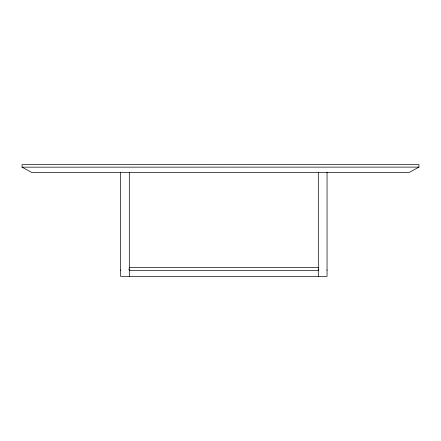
<?xml version="1.0" encoding="UTF-8"?>
<svg xmlns="http://www.w3.org/2000/svg" width="441" height="441" viewBox="0 0 441 441"><rect width="100%" height="100%" fill="white"/><g stroke="black" fill="none" stroke-linecap="round" stroke-linejoin="round"><path stroke-width="0.66" d="M120.569 270.327L120.591 269.975M318.683 268.982L318.308 270.327L129.307 270.327L128.932 268.982M418.95 167.106L409.011 172.569L31.995 172.618L22.05 167.161L22.05 164.675L418.95 164.625L418.95 167.106L22.05 167.161M129.274 267.643L318.336 267.643M327.018 269.975L327.046 270.327M327.046 172.238L327.046 276.375L120.569 276.375L120.569 172.238M318.308 172.238L318.308 276.375M129.307 172.238L129.307 276.375"/></g></svg>
